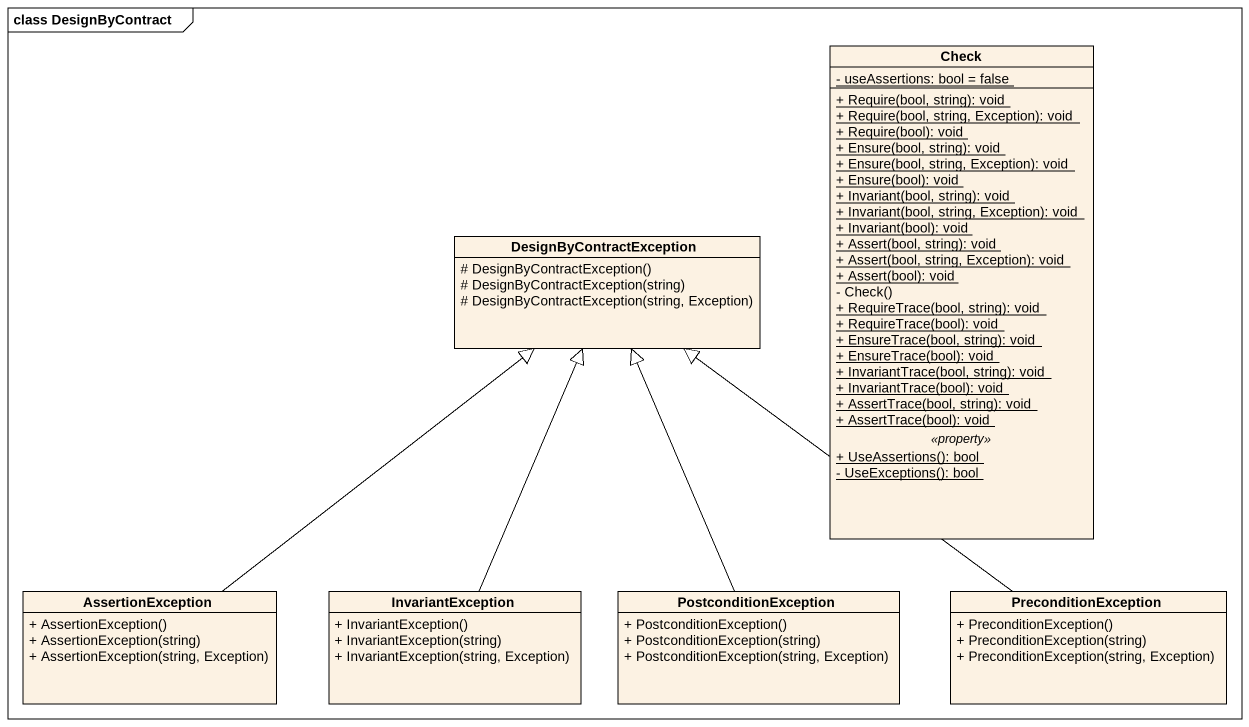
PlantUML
@startuml
mainframe class DesignByContract
hide circle
hide empty members
skinparam classAttributeIconSize 0
class Check {
  {static} - useAssertions: bool = false
  --
  {static} + Require(bool, string): void
  {static} + Require(bool, string, Exception): void
  {static} + Require(bool): void
  {static} + Ensure(bool, string): void
  {static} + Ensure(bool, string, Exception): void
  {static} + Ensure(bool): void
  {static} + Invariant(bool, string): void
  {static} + Invariant(bool, string, Exception): void
  {static} + Invariant(bool): void
  {static} + Assert(bool, string): void
  {static} + Assert(bool, string, Exception): void
  {static} + Assert(bool): void
  - Check()
  {static} + RequireTrace(bool, string): void
  {static} + RequireTrace(bool): void
  {static} + EnsureTrace(bool, string): void
  {static} + EnsureTrace(bool): void
  {static} + InvariantTrace(bool, string): void
  {static} + InvariantTrace(bool): void
  {static} + AssertTrace(bool, string): void
  {static} + AssertTrace(bool): void
  .. <<property>> ..
  {static} + UseAssertions(): bool
  {static} - UseExceptions(): bool
}
class DesignByContractException {
  # DesignByContractException()
  # DesignByContractException(string)
  # DesignByContractException(string, Exception)
}
class AssertionException {
  + AssertionException()
  + AssertionException(string)
  + AssertionException(string, Exception)
}
class InvariantException {
  + InvariantException()
  + InvariantException(string)
  + InvariantException(string, Exception)
}
class PostconditionException {
  + PostconditionException()
  + PostconditionException(string)
  + PostconditionException(string, Exception)
}
class PreconditionException {
  + PreconditionException()
  + PreconditionException(string)
  + PreconditionException(string, Exception)
}
AssertionException -up-|> DesignByContractException
InvariantException -up-|> DesignByContractException
PostconditionException -up-|> DesignByContractException
PreconditionException -up-|> DesignByContractException
@enduml
